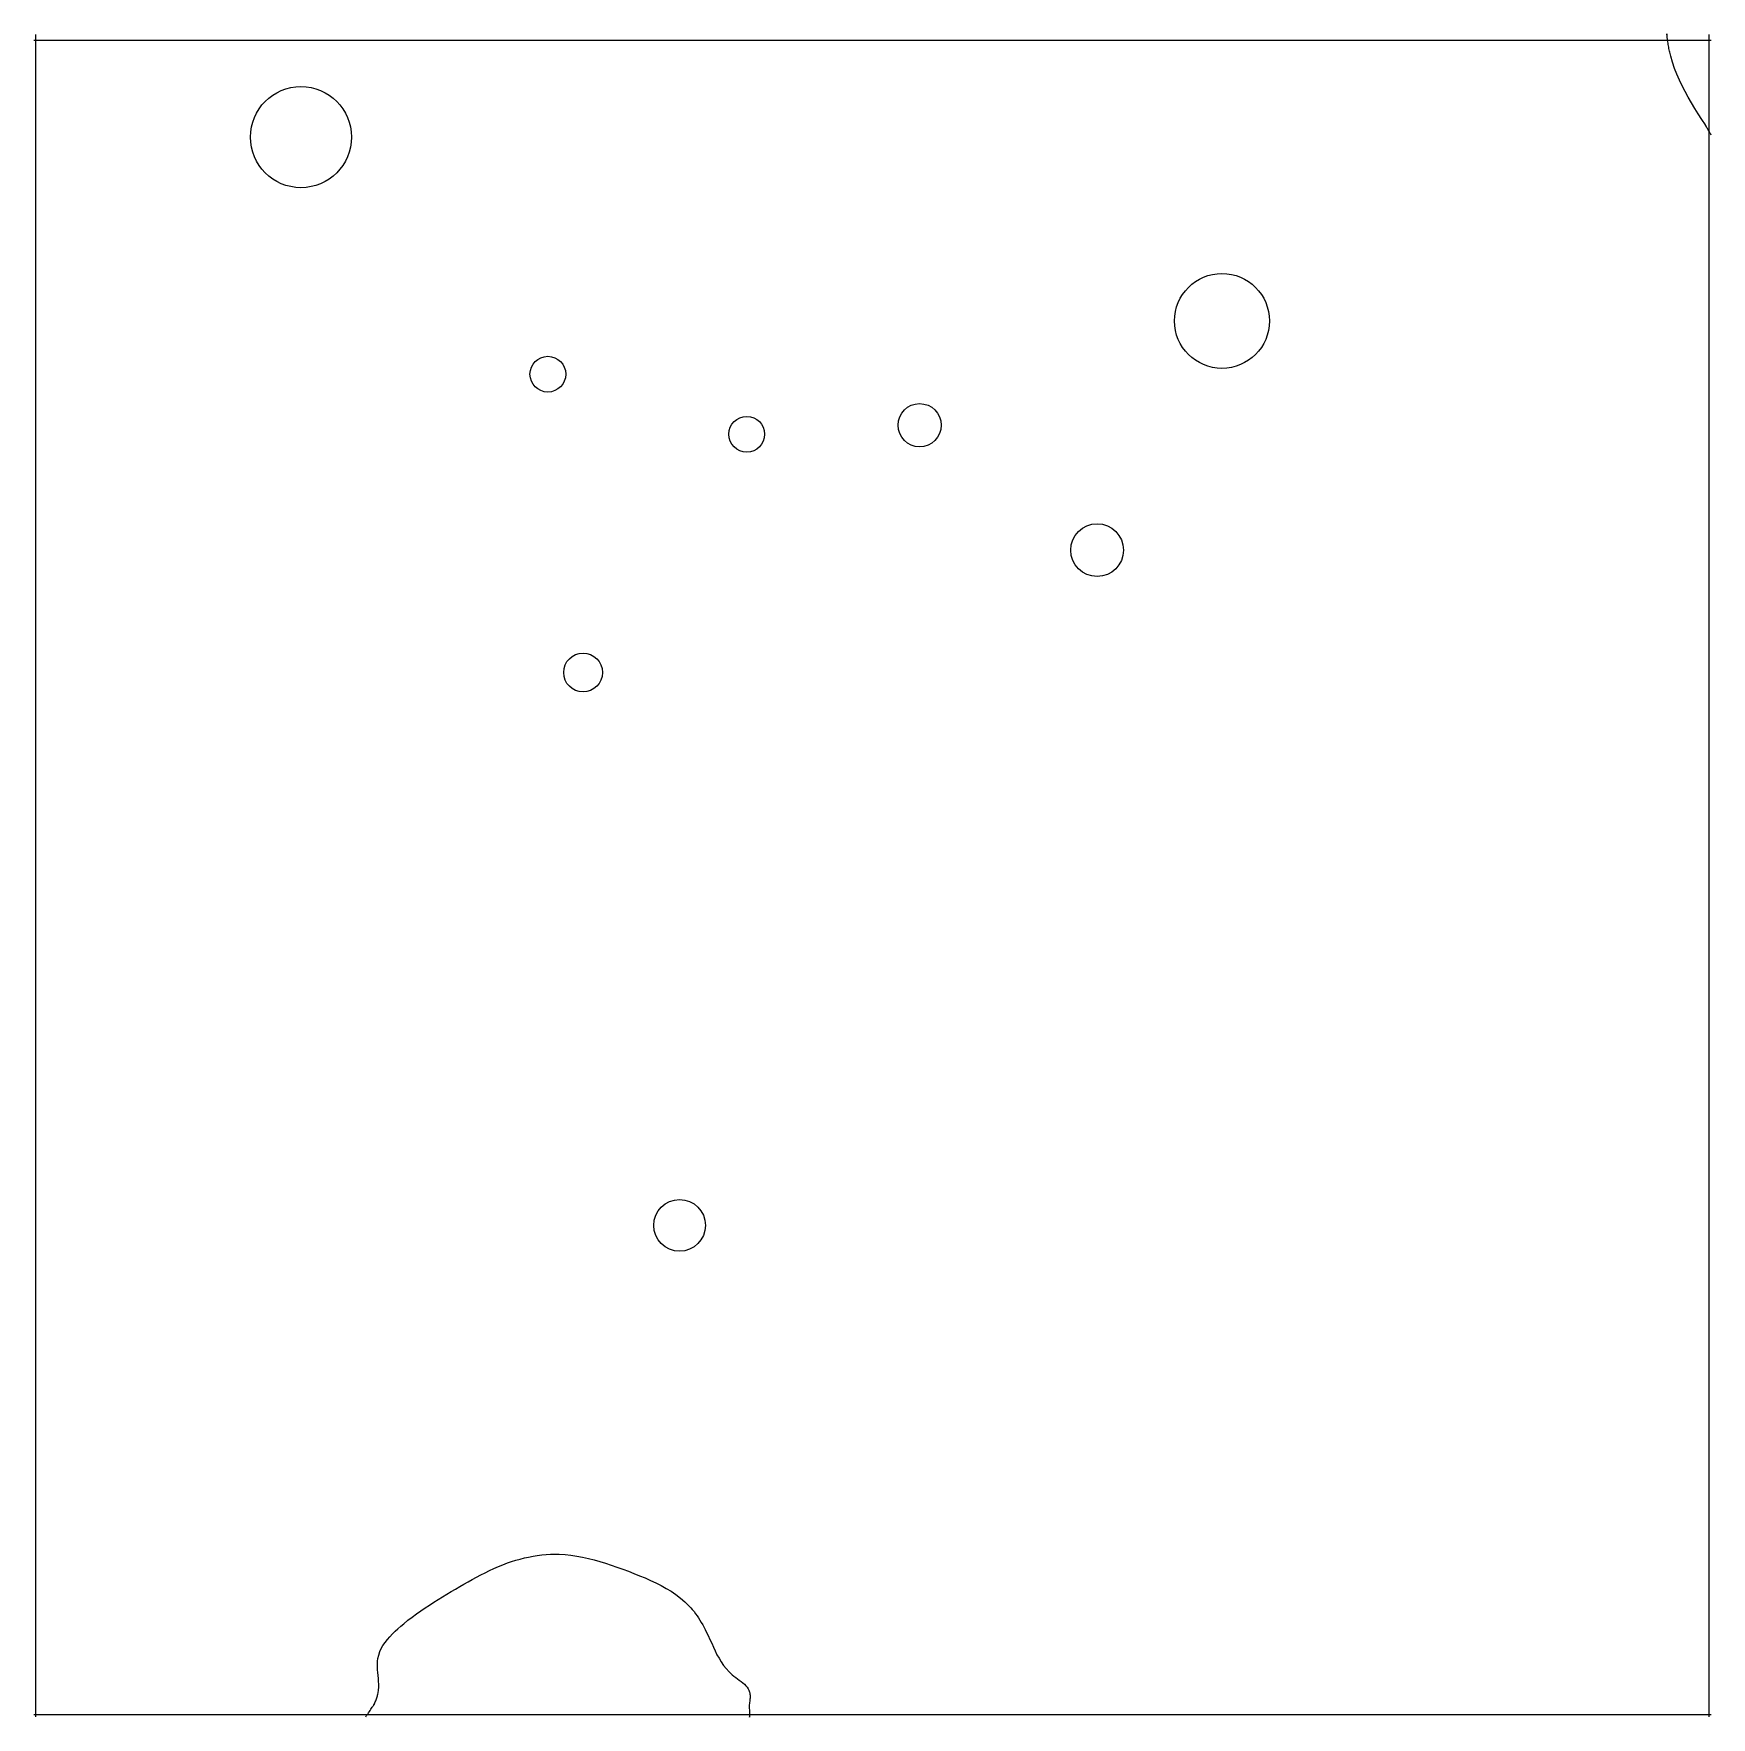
# Model space of a CAD drawing. Extents: x 10.039 to 11.025, y -1.427 to -0.437.
import ezdxf

# ---------------------------------------------------------------- set-up
doc = ezdxf.new("R2010")
doc.units = 0
for name, color, linetype in [('LAYER1', 7, 'CONTINUOUS'), ('LAYER10', 1, 'CONTINUOUS'), ('LAYER12', 5, 'CONTINUOUS')]:
    doc.layers.add(name, color=color, linetype=linetype)

msp = doc.modelspace()

# ---------------------------------------------------------------- linework, layer by layer
at = {"layer": 'LAYER1', "color": 7, "linetype": 'CONTINUOUS'}
for centre, radius in [((10.1959, -0.4979), 0.0297), ((10.7372, -0.6059), 0.0279), ((10.341, -0.6372), 0.0105), ((10.4579, -0.6725), 0.0105), ((10.5595, -0.6672), 0.0127), ((10.6638, -0.7406), 0.0155), ((10.3617, -0.8125), 0.0114), ((10.4184, -1.1374), 0.0152)]:
    msp.add_circle(centre, radius, dxfattribs=at)
at = {"layer": 'LAYER10', "color": 1, "linetype": 'CONTINUOUS'}
for points in [[(10.9991, -0.4411), (10.999, -0.4408), (10.999, -0.4404), (10.999, -0.4401), (10.9989, -0.4397), (10.9989, -0.4394), (10.9989, -0.4391), (10.9988, -0.4388), (10.9988, -0.4385), (10.9988, -0.4382), (10.9988, -0.438), (10.9987, -0.4378), (10.9987, -0.4376), (10.9987, -0.4374), (10.9987, -0.4373), (10.9987, -0.4372), (10.9987, -0.4371), (10.9987, -0.4371), (10.9987, -0.4371), (10.9987, -0.4372), (10.9987, -0.4372), (10.9987, -0.4373), (10.9987, -0.4374), (10.9987, -0.4375), (10.9987, -0.4376)], [(10.9987, -0.4376), (10.9987, -0.4376), (10.9987, -0.4376), (10.9987, -0.4376), (10.9987, -0.4376), (10.9987, -0.4376), (10.9987, -0.4376), (10.9987, -0.4376), (10.9987, -0.4376), (10.9987, -0.4376), (10.9987, -0.4376), (10.9987, -0.4376), (10.9987, -0.4376), (10.9987, -0.4376), (10.9987, -0.4376), (10.9987, -0.4376), (10.9987, -0.4376), (10.9987, -0.4376), (10.9987, -0.4376), (10.9987, -0.4376), (10.9987, -0.4376), (10.9987, -0.4376), (10.9987, -0.4376), (10.9987, -0.4376), (10.9987, -0.4376)], [(10.9987, -0.4376), (10.9987, -0.4376), (10.9987, -0.4376), (10.9987, -0.4376), (10.9987, -0.4376), (10.9987, -0.4376), (10.9987, -0.4376), (10.9987, -0.4376), (10.9987, -0.4376), (10.9987, -0.4376), (10.9987, -0.4376), (10.9987, -0.4376), (10.9987, -0.4376), (10.9987, -0.4376), (10.9987, -0.4376), (10.9987, -0.4376), (10.9987, -0.4376), (10.9987, -0.4376), (10.9987, -0.4376), (10.9987, -0.4376), (10.9987, -0.4376), (10.9987, -0.4376), (10.9987, -0.4376), (10.9987, -0.4376), (10.9987, -0.4376)], [(11.0213, -0.4907), (11.0192, -0.4875), (11.0171, -0.4842), (11.0151, -0.481), (11.0131, -0.4777), (11.0112, -0.4744), (11.0094, -0.4711), (11.0077, -0.4678), (11.006, -0.4644), (11.0045, -0.4609), (11.0032, -0.4575), (11.002, -0.4539), (11.001, -0.4503), (11.0008, -0.4496), (11.0006, -0.4488), (11.0004, -0.448), (11.0003, -0.4473), (11.0001, -0.4465), (10.9999, -0.4458), (10.9998, -0.445), (10.9996, -0.4442), (10.9995, -0.4435), (10.9994, -0.4427), (10.9992, -0.4419), (10.9991, -0.4411)], [(11.0248, -0.4967), (11.0245, -0.4962), (11.0242, -0.4957), (11.024, -0.4953), (11.0237, -0.4948), (11.0234, -0.4943), (11.0231, -0.4938), (11.0228, -0.4933), (11.0225, -0.4928), (11.0222, -0.4924), (11.022, -0.4919), (11.0217, -0.4914), (11.0214, -0.4909), (11.0214, -0.4909), (11.0214, -0.4909), (11.0214, -0.4909), (11.0213, -0.4908), (11.0213, -0.4908), (11.0213, -0.4908), (11.0213, -0.4908), (11.0213, -0.4908), (11.0213, -0.4908), (11.0213, -0.4908), (11.0213, -0.4907), (11.0213, -0.4907)], [(10.2388, -1.4191), (10.2391, -1.4185), (10.2393, -1.418), (10.2395, -1.4174), (10.2398, -1.4168), (10.24, -1.4162), (10.2402, -1.4157), (10.2404, -1.4151), (10.2406, -1.4145), (10.2408, -1.4139), (10.2409, -1.4134), (10.2411, -1.4128), (10.2412, -1.4122), (10.2414, -1.4105), (10.2416, -1.4088), (10.2416, -1.4071), (10.2415, -1.4054), (10.2414, -1.4037), (10.2412, -1.402), (10.2411, -1.4002), (10.2409, -1.3985), (10.2409, -1.3968), (10.2408, -1.3951), (10.2409, -1.3935), (10.2411, -1.3919), (10.2416, -1.3899), (10.2423, -1.3879), (10.2431, -1.3861), (10.2441, -1.3843), (10.2453, -1.3825), (10.2467, -1.3808), (10.2481, -1.3791), (10.2496, -1.3775), (10.2512, -1.3759), (10.2529, -1.3744), (10.2546, -1.3729), (10.2563, -1.3715), (10.2588, -1.3695), (10.2613, -1.3676), (10.2638, -1.3657), (10.2664, -1.3639), (10.2689, -1.3622), (10.2714, -1.3605), (10.2739, -1.3589), (10.2765, -1.3573), (10.279, -1.3557), (10.2816, -1.3542), (10.2842, -1.3526), (10.2868, -1.3511), (10.2892, -1.3497), (10.2916, -1.3483), (10.2941, -1.3469), (10.2966, -1.3455), (10.299, -1.3441), (10.3016, -1.3428), (10.3041, -1.3415), (10.3067, -1.3402), (10.3093, -1.339), (10.3119, -1.3379), (10.3145, -1.3368), (10.3172, -1.3358), (10.3197, -1.335), (10.3222, -1.3342), (10.3247, -1.3335), (10.3272, -1.3328), (10.3297, -1.3323), (10.3323, -1.3318), (10.3348, -1.3314), (10.3374, -1.3311), (10.34, -1.3308), (10.3426, -1.3307), (10.3451, -1.3306), (10.3477, -1.3307), (10.3511, -1.3308), (10.3546, -1.3312), (10.358, -1.3317), (10.3614, -1.3323), (10.3648, -1.3331), (10.3682, -1.3339), (10.3715, -1.3349), (10.3749, -1.3359), (10.3783, -1.3371), (10.3816, -1.3382), (10.385, -1.3395), (10.3883, -1.3407), (10.3916, -1.342), (10.3949, -1.3433), (10.3982, -1.3446), (10.4014, -1.346), (10.4045, -1.3475), (10.4076, -1.349), (10.4106, -1.3507), (10.4135, -1.3524), (10.4163, -1.3543), (10.419, -1.3564), (10.4216, -1.3586), (10.4239, -1.361), (10.425, -1.3621), (10.4259, -1.3632), (10.4269, -1.3644), (10.4278, -1.3656), (10.4287, -1.3669), (10.4296, -1.3681), (10.4304, -1.3694), (10.4312, -1.3707), (10.432, -1.3721), (10.4327, -1.3734), (10.4334, -1.3748), (10.4341, -1.3762), (10.4352, -1.3784), (10.4362, -1.3807), (10.4373, -1.383), (10.4383, -1.3852), (10.4393, -1.3875), (10.4404, -1.3897), (10.4416, -1.3918), (10.4429, -1.3939), (10.4443, -1.396), (10.4458, -1.3979), (10.4475, -1.3998), (10.4494, -1.4015), (10.4504, -1.4023), (10.4515, -1.4031), (10.4525, -1.4039), (10.4535, -1.4047), (10.4546, -1.4055), (10.4555, -1.4062), (10.4565, -1.4071), (10.4573, -1.4079), (10.4581, -1.4088), (10.4587, -1.4097), (10.4592, -1.4106), (10.4596, -1.4117), (10.4598, -1.4122), (10.4598, -1.4128), (10.4599, -1.4134), (10.4599, -1.414), (10.4599, -1.4146), (10.4599, -1.4152), (10.4598, -1.4159), (10.4598, -1.4165), (10.4597, -1.4171), (10.4596, -1.4178), (10.4595, -1.4184), (10.4594, -1.4191)], [(10.234, -1.4262), (10.2345, -1.4254), (10.2351, -1.4246), (10.2356, -1.4239), (10.2361, -1.4231), (10.2366, -1.4224), (10.237, -1.4218), (10.2374, -1.4212), (10.2378, -1.4206), (10.2381, -1.4201), (10.2384, -1.4197), (10.2387, -1.4193), (10.2388, -1.4191), (10.2389, -1.419), (10.2389, -1.4189), (10.239, -1.4189), (10.239, -1.4189), (10.239, -1.4188), (10.239, -1.4189), (10.239, -1.4189), (10.239, -1.4189), (10.2389, -1.4189), (10.2389, -1.419), (10.2389, -1.419), (10.2388, -1.4191)], [(10.4594, -1.4191), (10.4594, -1.4199), (10.4594, -1.4206), (10.4594, -1.4214), (10.4595, -1.4221), (10.4595, -1.4228), (10.4595, -1.4235), (10.4595, -1.4241), (10.4595, -1.4246), (10.4595, -1.4251), (10.4595, -1.4256), (10.4595, -1.4259), (10.4595, -1.4262), (10.4595, -1.4263), (10.4596, -1.4264), (10.4596, -1.4265), (10.4596, -1.4265), (10.4596, -1.4265), (10.4596, -1.4265), (10.4596, -1.4265), (10.4596, -1.4265), (10.4595, -1.4264), (10.4595, -1.4263), (10.4595, -1.4263), (10.4595, -1.4262)]]:
    msp.add_lwpolyline(points, dxfattribs=at)
at = {"layer": 'LAYER12', "color": 5, "linetype": 'CONTINUOUS'}
for points in [[(10.0398, -0.4411), (10.0388, -0.4411)], [(10.0398, -0.4376), (10.0398, -0.4393)], [(10.0398, -0.4393), (10.0398, -0.4393)], [(10.0398, -0.4393), (10.0398, -0.4393)], [(10.0398, -0.4393), (10.0398, -0.4411)], [(10.0428, -0.4411), (10.0398, -0.4411)], [(10.0398, -0.4411), (10.0398, -1.4191)], [(11.0213, -0.4411), (10.0428, -0.4411)], [(11.0248, -0.4411), (11.0213, -0.4411)], [(11.0235, -0.4411), (11.0235, -0.4376)], [(11.0235, -1.4262), (11.0235, -0.4411)], [(10.0398, -1.4191), (10.0398, -1.4221)], [(10.0398, -1.4221), (10.0398, -1.4221)], [(10.0398, -1.4221), (10.0398, -1.4221)], [(10.0398, -1.4221), (10.0398, -1.426)], [(10.0388, -1.4248), (10.0398, -1.4248)], [(10.0398, -1.4248), (10.0428, -1.4248)], [(10.0398, -1.426), (10.0398, -1.4262)], [(10.0428, -1.4248), (11.0248, -1.4248)]]:
    msp.add_lwpolyline(points, dxfattribs=at)

doc.saveas('drawing.dxf')
